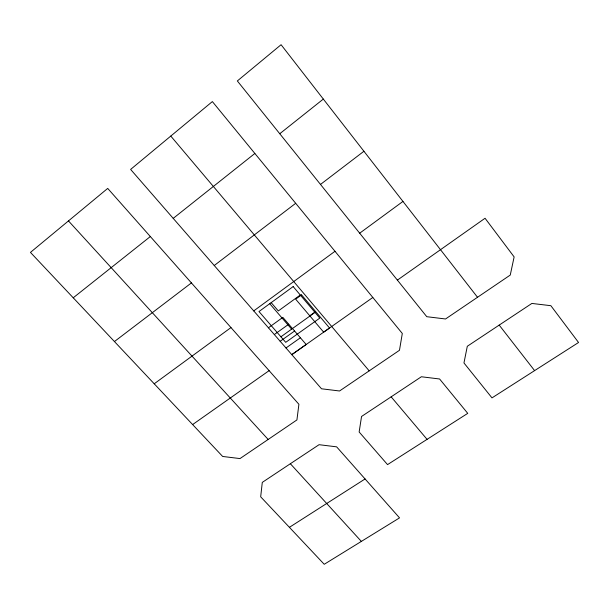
<?xml version="1.0" encoding="UTF-8"?>
<svg xmlns="http://www.w3.org/2000/svg" width="609" height="609" viewBox="0 0 609 609"><rect width="100%" height="100%" fill="white"/><g stroke="black" fill="none" stroke-linecap="round" stroke-linejoin="round"><path stroke-width="0.91" d="M170.786 136.066L130.623 169.424L321.514 388.786L339.548 390.986L399.474 350.289L402.305 333.466L212.366 101.581L170.786 136.066L369.199 370.866M150.332 236.543L73.232 297.793L30.45 252.4L107.709 188.409L298.905 404.285L296.926 419.928L239.999 458.577L222.658 456.461L73.232 297.793M173.215 218.372L254.851 153.468M279.775 133.721L323.326 99.077L281.084 44.708L237.343 80.951L426.772 316.695L445.537 318.979L510.258 275.062L514.133 256.907L485.061 218.258L397.373 280.125M214.239 265.516L295.662 203.322M320.494 184.436L363.923 151.268M114.431 341.558L191.409 282.919M253.732 310.902L334.988 251.289M359.691 233.194L402.952 201.434M230.963 327.581L154.206 383.799M300.283 295L278.321 310.94L271.18 302.643M268.424 327.794L282.85 317.38L306.175 344.488L291.78 354.636M274.316 334.562L288.735 324.216M280.916 336.8L314.998 312.402M309.753 315.774L315.645 311.564M280.17 341.291L294.581 331.014M285.994 347.983L300.397 337.767M291.802 354.659L372.807 297.481M192.627 424.564L269.102 370.653M290.356 463.731L262.289 482.381L260.675 496.815L324.224 564.292L399.542 517.871L336.625 446.839L319.07 444.692L290.356 463.731L361.358 541.409M391.145 396.84L421.359 376.758L439.599 378.988L467.742 413.359L387.545 464.614L359.143 431.987L361.548 416.472L391.145 396.84L427.076 439.371M499.19 325.099L467.301 346.277L463.959 362.964L491.988 397.883L578.55 342.494L550.871 305.695L531.878 303.434L499.19 325.099L534.595 370.607M289.42 527.318L365.08 478.956M68.467 220.907L268.173 439.47M269.726 303.701L291.627 329.134M323.326 99.077L477.532 297.291M293.165 286.573L258.992 311.549L285.728 342.334L319.809 318.096L293.165 286.573M301.554 294.885L295.654 299.164L323.661 332.156L329.545 328.015L301.554 294.885"/></g></svg>
